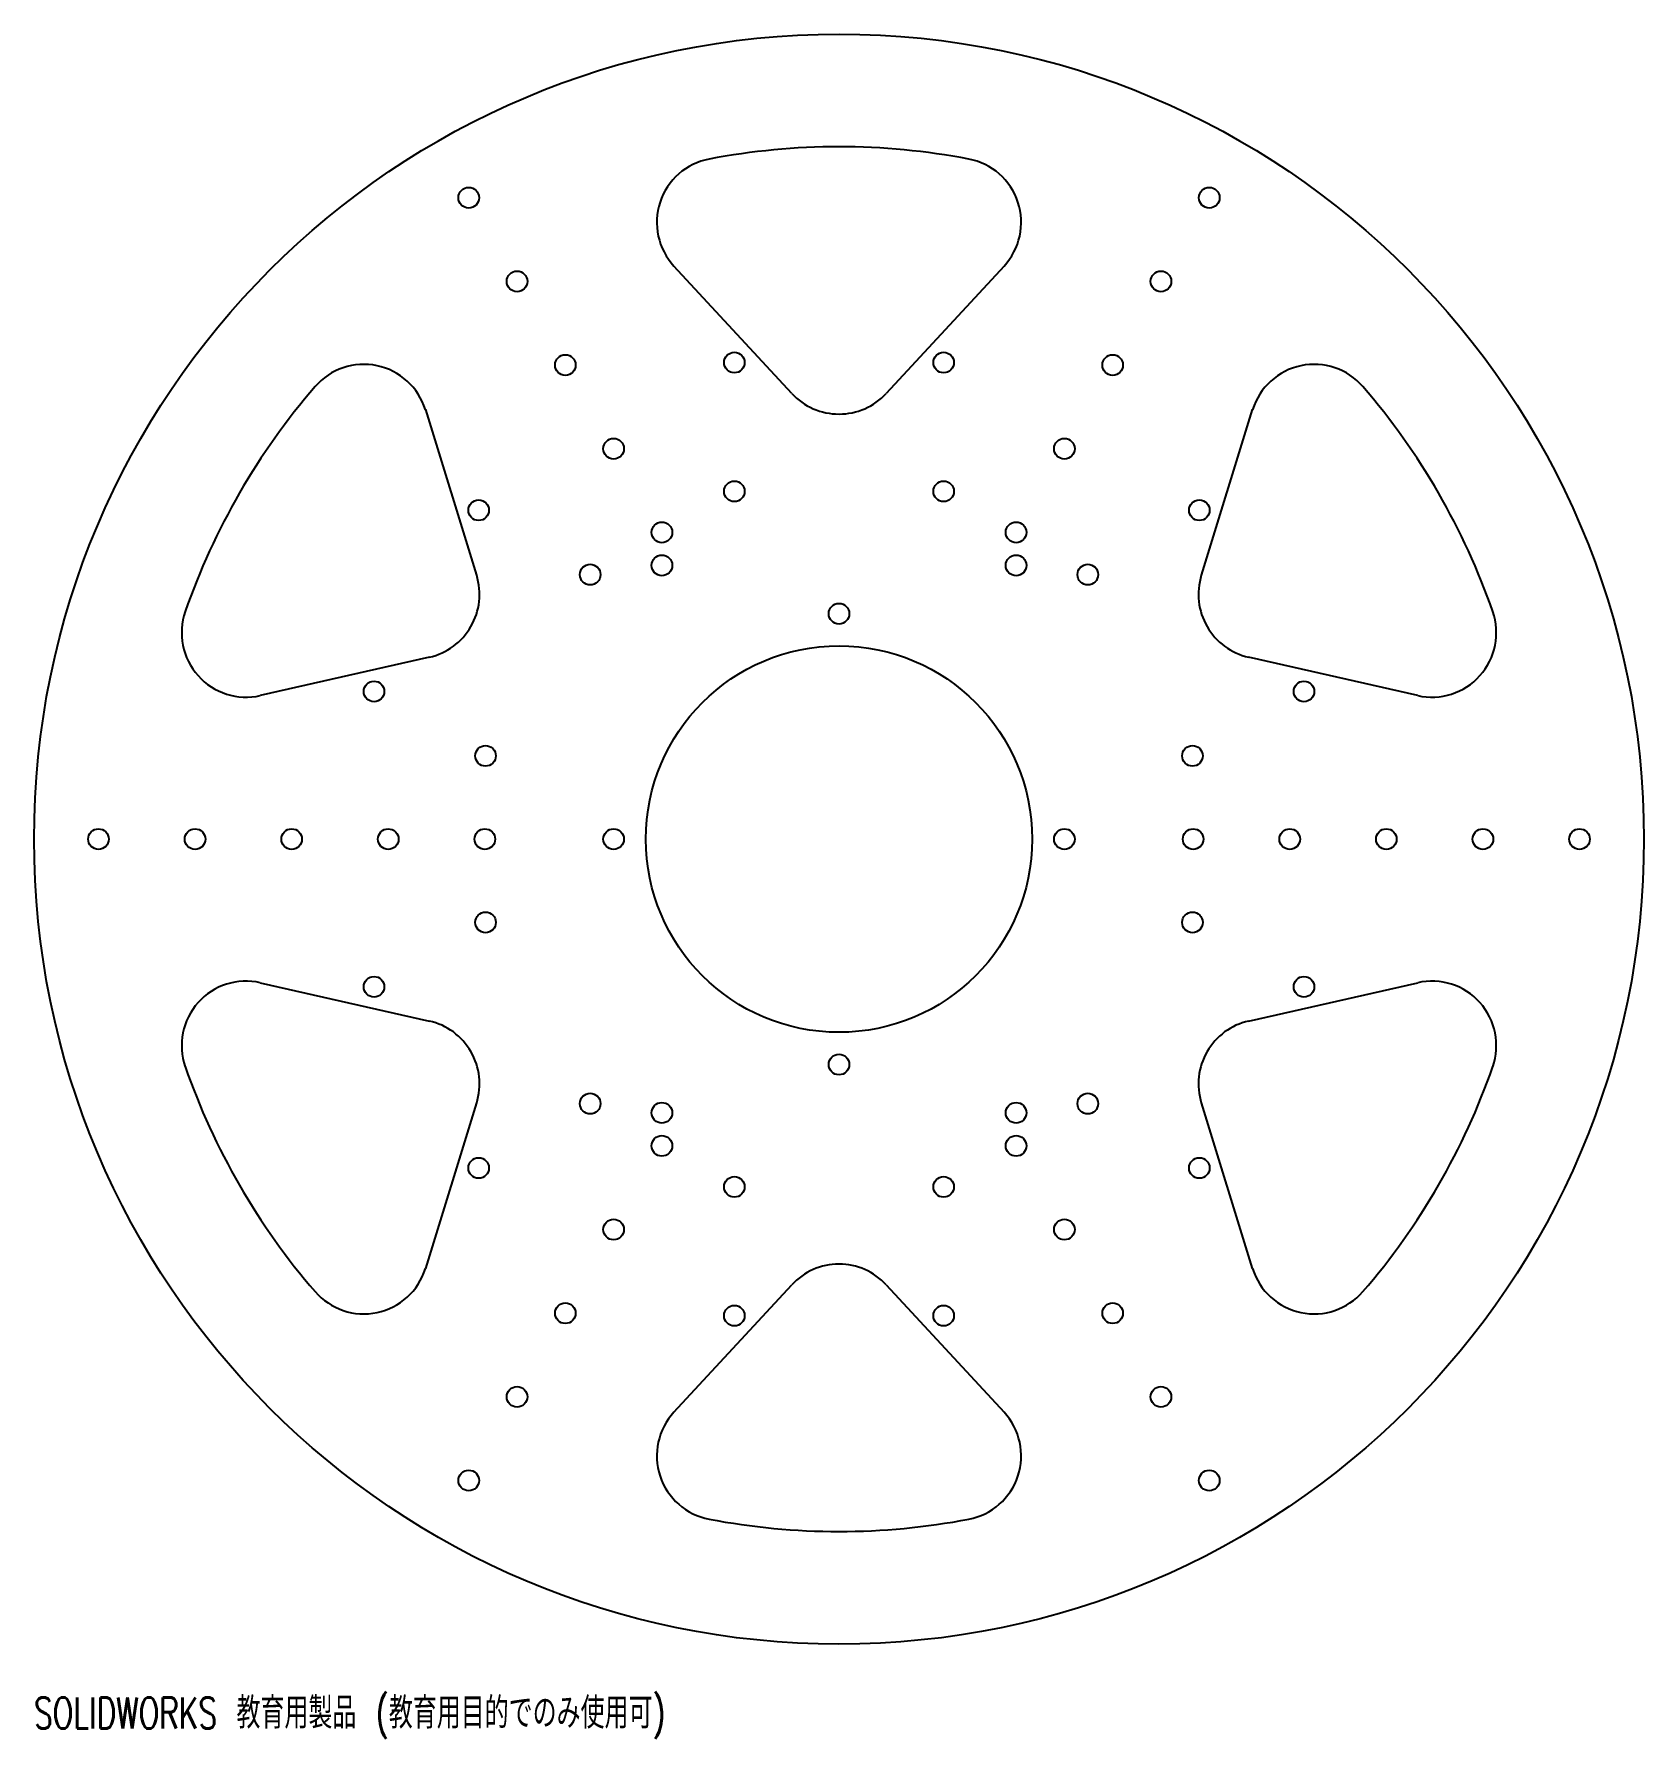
# Model space of a CAD drawing. Header units: millimetres. Extents: x -125 to 125, y -140 to 125.
import ezdxf

# ---------------------------------------------------------------- set-up
doc = ezdxf.new("R2010")
doc.units = ezdxf.units.MM
doc.styles.add('SLDTEXTSTYLE0', font='TXT', dxfattribs={"width": 0.7, "bigfont": 'bigfont'})

msp = doc.modelspace()

# ---------------------------------------------------------------- linework, layer by layer
at = {"color": 7, "linetype": 'Continuous', "lineweight": 25}
for p, q in [((-7.34, 69.21), (-25.63, 88.98)), ((25.63, 88.98), (7.34, 69.21)), ((-64.24, 66.69), (-56.27, 40.96)), ((56.27, 40.96), (64.24, 66.69)), ((-63.61, 28.25), (-89.87, 22.29)), ((89.87, 22.29), (63.61, 28.25)), ((-89.87, -22.29), (-63.61, -28.25)), ((63.61, -28.25), (89.87, -22.29)), ((-56.27, -40.96), (-64.24, -66.69)), ((64.24, -66.69), (56.27, -40.96)), ((-25.63, -88.98), (-7.34, -69.21)), ((7.34, -69.21), (25.63, -88.98))]:
    msp.add_line(p, q, dxfattribs=at)
for centre, radius in [((0, 0), 125), ((-57.5, 99.59), 1.6), ((57.5, 99.59), 1.6), ((-50, 86.6), 1.6), ((50, 86.6), 1.6), ((-42.5, 73.61), 1.6), ((-16.25, 74), 1.6), ((16.25, 74), 1.6), ((42.5, 73.61), 1.6), ((-35, 60.62), 1.6), ((35, 60.62), 1.6), ((-16.25, 54), 1.6), ((16.25, 54), 1.6), ((-55.96, 51.07), 1.6), ((55.96, 51.07), 1.6), ((-27.5, 47.63), 1.6), ((27.5, 47.63), 1.6), ((-38.64, 41.07), 1.6), ((-27.5, 42.5), 1.6), ((27.5, 42.5), 1.6), ((38.64, 41.07), 1.6), ((0, 35), 1.6), ((0, 0), 30), ((-72.21, 22.93), 1.6), ((72.21, 22.93), 1.6), ((-54.89, 12.93), 1.6), ((54.89, 12.93), 1.6), ((-115, 0), 1.6), ((-100, 0), 1.6), ((-85, 0), 1.6), ((-70, 0), 1.6), ((-55, 0), 1.6), ((-35, 0), 1.6), ((35, 0), 1.6), ((55, 0), 1.6), ((70, 0), 1.6), ((85, 0), 1.6), ((100, 0), 1.6), ((115, 0), 1.6), ((-54.89, -12.93), 1.6), ((54.89, -12.93), 1.6), ((-72.21, -22.93), 1.6), ((72.21, -22.93), 1.6), ((0, -35), 1.6), ((-38.64, -41.07), 1.6), ((38.64, -41.07), 1.6), ((-27.5, -42.5), 1.6), ((27.5, -42.5), 1.6), ((-27.5, -47.63), 1.6), ((27.5, -47.63), 1.6), ((-55.96, -51.07), 1.6), ((55.96, -51.07), 1.6), ((-16.25, -54), 1.6), ((16.25, -54), 1.6), ((-35, -60.62), 1.6), ((35, -60.62), 1.6), ((-42.5, -73.61), 1.6), ((-16.25, -74), 1.6), ((16.25, -74), 1.6), ((42.5, -73.61), 1.6), ((-50, -86.6), 1.6), ((50, -86.6), 1.6), ((-57.5, -99.59), 1.6), ((57.5, -99.59), 1.6)]:
    msp.add_circle(centre, radius, dxfattribs=at)
for centre, radius, start, end in [((0, 0), 107.5, 79.1883, 100.8117), ((-18.29, 95.77), 10, 100.8117, 222.773), ((18.29, 95.77), 10, 317.227, 79.1883), ((-73.79, 63.72), 10, 17.227, 139.1883), ((73.79, 63.72), 10, 40.8117, 162.773), ((0, 0), 107.5, 139.1883, 160.8117), ((0, 76), 10, 222.773, 317.227), ((0, 0), 107.5, 19.1883, 40.8117), ((-65.82, 38), 10, 282.773, 17.227), ((65.82, 38), 10, 162.773, 257.227), ((-92.08, 32.05), 10, 160.8117, 282.773), ((92.08, 32.05), 10, 257.227, 19.1883), ((-92.08, -32.05), 10, 77.227, 199.1883), ((92.08, -32.05), 10, 340.8117, 102.773), ((-65.82, -38), 10, 342.773, 77.227), ((65.82, -38), 10, 102.773, 197.227), ((0, 0), 107.5, 199.1883, 220.8117), ((0, 0), 107.5, 319.1883, 340.8117), ((0, -76), 10, 42.773, 137.227), ((-73.79, -63.72), 10, 220.8117, 342.773), ((73.79, -63.72), 10, 197.227, 319.1883), ((-18.29, -95.77), 10, 137.227, 259.1883), ((18.29, -95.77), 10, 280.8117, 42.773), ((0, 0), 107.5, 259.1883, 280.8117)]:
    msp.add_arc(centre, radius, start, end, dxfattribs=at)

# ---------------------------------------------------------------- texts
at = {"color": 7, "linetype": 'Continuous', "insert": (-125, -133.27), "char_height": 4.8336, "attachment_point": 1, "style": 'SLDTEXTSTYLE0'}
msp.add_mtext('SOLIDWORKS 教育用製品 (教育用目的でのみ使用可)', dxfattribs=at)

doc.saveas('drawing.dxf')
